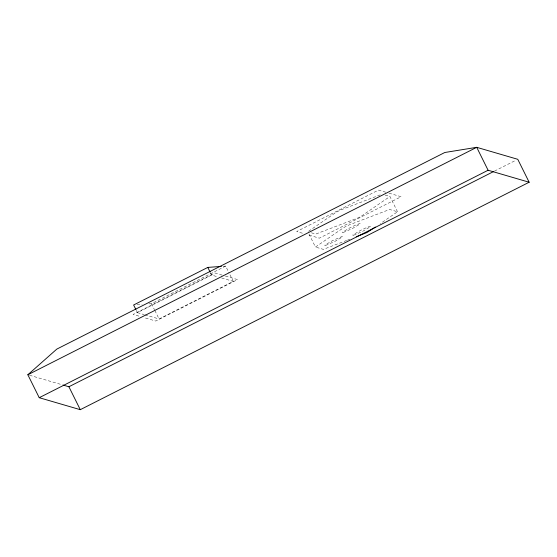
<?xml version="1.0" encoding="UTF-8"?>
<svg xmlns="http://www.w3.org/2000/svg" width="557" height="557" viewBox="0 0 557 557"><rect width="100%" height="100%" fill="white"/><g stroke="black" fill="none" stroke-linecap="round" stroke-linejoin="round"><path stroke-width="0.42" stroke-dasharray="2.79 2.09" d="M308.571 231.28L335.3 212.885A4.797 0.418 -26.4 0 1 342.13 209.425L382.039 194.184M309.003 234.058L315.457 247.057L342.889 228.175A4.797 0.418 -26.4 0 1 349.719 224.708L389.628 209.467L397.524 211.771L380.334 223.608M397.524 211.771L389.935 196.489L361.57 216.005L357.733 218.024L315.763 234.072L310.235 232.457M148.935 303.864L151.483 303.676L225.662 266.093L228.321 271.44M136.277 310.346L137.412 312.637L211.59 275.054L218.253 277.003M144.911 314.83L159.072 318.966L233.251 281.376L228.697 272.206M494.512 171.09L516.214 160.089M346.649 240.464L323.352 249.362L315.457 247.057M347.45 240.158L349.859 239.238M343.223 232.506L352.463 228.516L360.414 223.803L359.738 223.524L355.867 224.972L350.283 227.604L342.332 232.311L343.008 232.589M325.58 245.449L334.827 241.453L342.771 236.746L342.095 236.467L332.64 240.54L324.689 245.247L325.365 245.533M353.591 235.263L362.83 231.266L370.781 226.56L370.106 226.274L366.234 227.729L360.651 230.354L352.699 235.061L353.375 235.346M223.113 266.281L225.662 266.093M137.022 304.749L142.126 304.366M385.743 192.221L378.454 190.097L296.665 231.538L303.955 233.662M388.981 193.168L401.137 196.718L319.349 238.159L307.199 234.608M385.2 195.103L389.935 196.489M222.173 275.109L214.884 272.979L133.095 314.42L140.392 316.55M225.411 276.049L237.567 279.6L155.779 321.041L143.629 317.497M221.589 277.971L233.251 281.376M137.412 312.637L144.075 314.587M29.493 375.244L62.335 384.831M210.449 272.763L211.59 275.054M151.483 303.676L154.519 309.789M154.902 310.555L159.072 318.966"/><path stroke-width="0.84" d="M27.85 374.764L56.8 349.107L444.799 152.5L476.715 147.32L517.766 159.302L529.15 182.236L80.285 409.68L39.234 397.698L27.85 374.764L476.715 147.32L488.099 170.247L529.15 182.236M375.314 227.061L367.042 232.499L356.285 236.781M221.407 266.406L207.796 267.409L133.617 304.999L135.894 309.581M39.234 397.698L488.099 170.247M63.157 385.075L68.901 386.753L493.732 171.479M207.796 267.409L210.073 271.997M68.901 386.753L80.285 409.68"/></g></svg>
